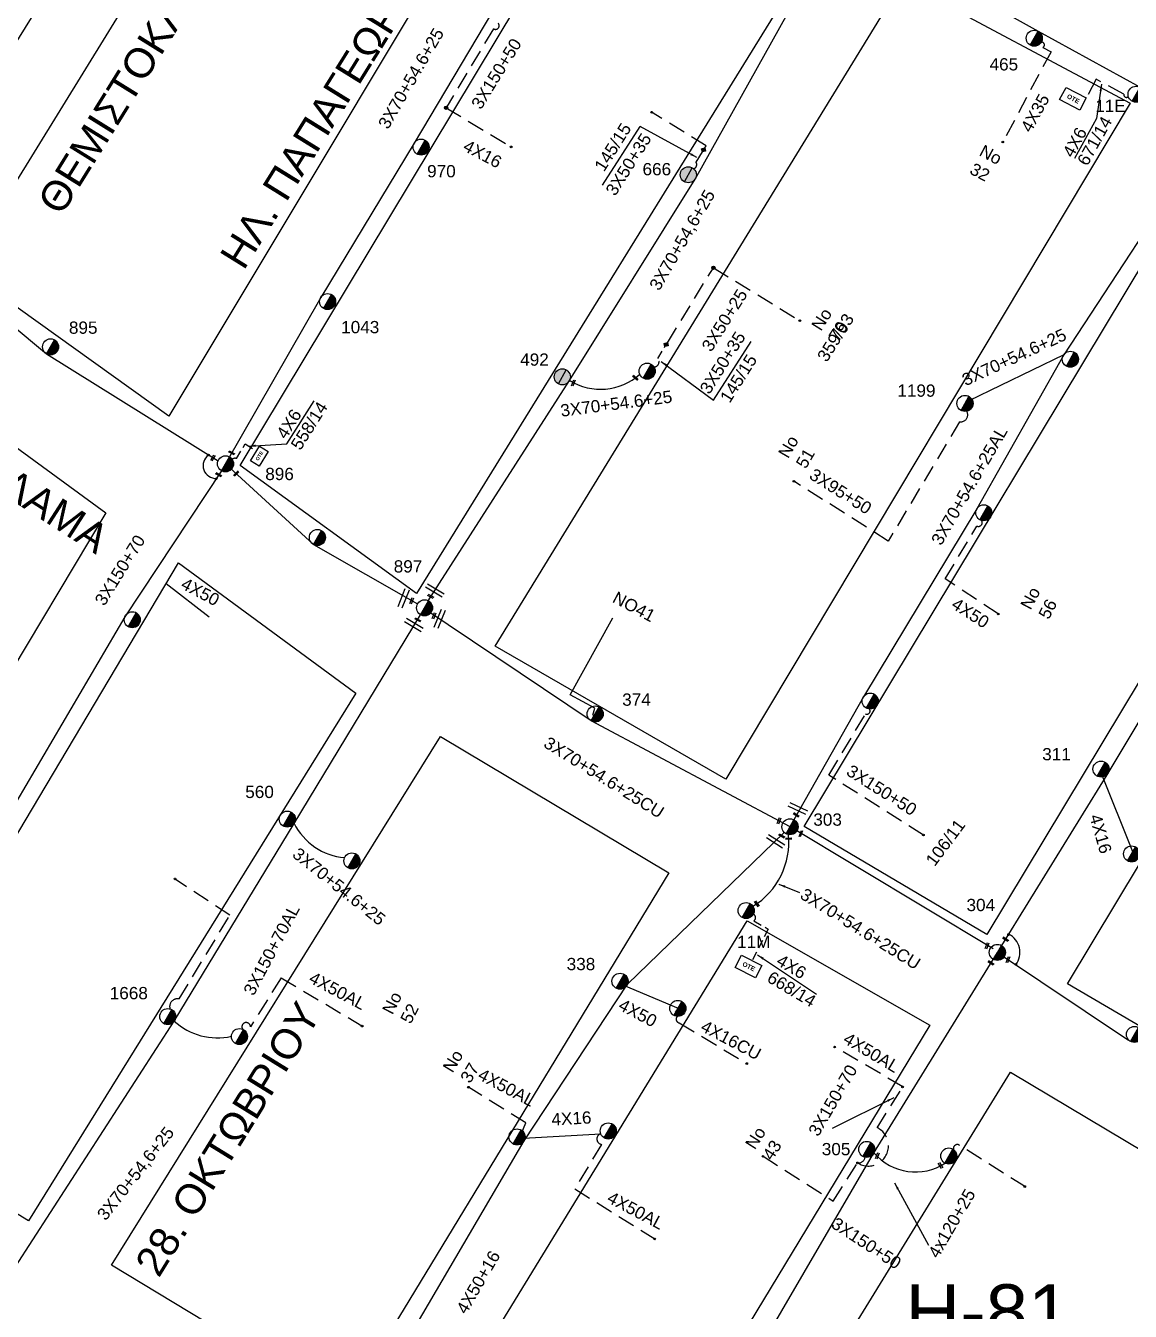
# Model space of a CAD drawing. Header units: millimetres. Extents: x 1421 to 13344, y 800 to 1949.
# Drawn here: x 11182.8 to 11344.8, y 1514.8 to 1703.5 of the extents above; entities that cross this region are included whole.
import ezdxf

# ---------------------------------------------------------------- set-up
doc = ezdxf.new("R2010")
doc.units = ezdxf.units.MM
doc.linetypes.add('DASHED', pattern=[19.05, 12.7, -6.35])
for name, color, linetype in [('Pillar OTE', 7, 'Continuous'), ('Άγνωστα', 7, 'Continuous'), ('Γυμνά εναέρια ΧΤ (3Φ)   4x16CU', 7, 'Continuous'), ('Γυμνά εναέρια ΧΤ και ΦΟΠ (3Φ)   4x50+16AL', 7, 'Continuous'), ('Εναέρια παροχή ΧΤ 4x16', 7, 'SYN_LINE'), ('Επιγραφές - Σχήματα', 7, 'Continuous'), ('Καλωδια Χ.Τ. 3x50+35', 7, 'Continuous'), ('Καλωδια ΧΤ  3X95+50', 7, 'Continuous'), ('Καλώδια ΧΤ   3x150+50CU', 7, 'DASHED'), ('Καλώδια ΧΤ   3x150+70AL', 7, 'DASHED'), ('Καλώδια ΧΤ   3x150AL+50CU', 7, 'DASHED'), ('Μηχανική τομή', 7, 'Continuous'), ('Στύλος Ξύλινος', 7, 'Continuous'), ('Στύλος Ξύλινος @ 1', 7, 'Continuous'), ('Στύλος ΦΜ', 7, 'Continuous'), ('Στύλος ΦΜ @ 1', 7, 'Continuous'), ('Συνδέσεις', 7, 'Continuous'), ('Συνεστραμμένα ΧΤ   3x70+54.6+25 AL', 7, 'SYN_LINE'), ('Συνεστραμμένα ΧΤ   4x120+25 AL', 7, 'SYN_LINE'), ('Τομή', 7, 'Continuous'), ('Υπόβαθρο ΔΕΗ', 7, 'Continuous'), ('Υπόγεια καλώδια Παροχών ΧΤ   4x16AL', 7, 'DASHED'), ('Υπόγεια καλώδια Παροχών ΧΤ   4x50AL', 7, 'DASHED'), ('Υπόγεια καλώδια Παροχών ΧΤ   4x6', 7, 'DASHED')]:
    doc.layers.add(name, color=color, linetype=linetype)
doc.styles.add('arial', font='ARIAL.TTF')
doc.styles.get("Standard").update_dxf_attribs({"font": 'ARIAL.TTF'})
doc.linetypes.add('SYN_LINE', pattern='A,0.5,-0.0001,["/\\/\\/\\/",Standard,S=0.1,R=0,X=0,Y=-0.05],-0.25', length=0.7501)
doc.dimstyles.new('ISO-25', dxfattribs={"dimtxt": 2.5, "dimasz": 2.5, "dimexe": 1.25, "dimexo": 0.625, "dimtad": 1, "dimtxsty": 'Standard', "dimcen": 2.5, "dimadec": 0, "dimazin": 0, "dimtfac": 1, "dimtmove": 0, "dimatfit": 3, "dimfxl": 1, "dimarcsym": 0})

# ---------------------------------------------------------------- blocks, each defined once
blk = doc.blocks.new('ΥΠΑΡΧΩΝ ΤΣΙΜΕΝΤΕΝΙΟΣ ΣΤΥΛΟΣ')
at = {"layer": 'Στύλος ΦΜ'}
blk.add_hatch(color=7, dxfattribs=at).paths.add_polyline_path([(-1.29, -2.28, 0.574793), (2.62, 0, 0.268822), (1.3, 2.27)])
at = {"layer": 'Στύλος ΦΜ', "color": 7}
blk.add_line((-1.29, -2.28), (1.3, 2.27), dxfattribs=at)
blk.add_circle((0, 0), 2.62, dxfattribs=at)
at = {"layer": 'Στύλος ΦΜ', "flags": 4}
for tag, p in [('ΑΡΙΘΜΟΣ', (-4.68, 8.05)), ('ΤΥΠΟΣ', (-4.91, 3.03))]:
    blk.add_attdef(tag, p, '', height=4, dxfattribs=at)
blk = doc.blocks.new('ΤΟΜΗ')
at = {"layer": 'Τομή', "ltscale": 40}
for p, q in [((-5.68, 0), (5.68, 0)), ((5.68, -2.33), (-5.68, -2.33))]:
    blk.add_line(p, q, dxfattribs=at)
blk = doc.blocks.new('ΜΗΧΑΝΙΚΗ ΤΟΜΗ')
at = {"layer": 'Μηχανική τομή', "ltscale": 40}
for p, q in [((-1.89, 0.78), (1.89, 0.78)), ((1.89, 0), (-1.89, 0))]:
    blk.add_line(p, q, dxfattribs=at)
blk = doc.blocks.new('_ΣΥΝΔΕΣΗ')
at = {"layer": 'Συνδέσεις', "linetype": 'SYN_LINE', "ltscale": 40}
blk.add_hatch(color=256, dxfattribs=at).paths.add_polyline_path([(0.5, -0.01, 1), (-0.5, -0.01, 1)])
at = {"layer": 'Συνδέσεις'}
blk.add_circle((0, -0.01), 0.5, dxfattribs=at)
blk = doc.blocks.new('ΥΠΑΡΧΩΝ ΞΥΛΙΝΟΣ ΣΤΥΛΟΣ')
at = {"layer": 'Στύλος Ξύλινος'}
h = blk.add_hatch(color=7, dxfattribs=at)
h.paths.add_polyline_path([(-2.62, 0, 0.270008), (-1.29, -2.28), (1.3, 2.27, 0.576266)])
h.paths.add_polyline_path([(-1.29, -2.28, 0.574793), (2.62, 0, 0.268822), (1.3, 2.27)])
at = {"layer": 'Στύλος Ξύλινος', "color": 7}
blk.add_line((-1.29, -2.28), (1.3, 2.27), dxfattribs=at)
blk.add_circle((0, 0), 2.62, dxfattribs=at)
at = {"layer": 'Στύλος Ξύλινος', "flags": 4}
for tag, p in [('ΑΡΙΘΜΟΣ', (-4.91, 8.6)), ('ΤΥΠΟΣ', (-4.85, 3.39))]:
    blk.add_attdef(tag, p, '', height=4, dxfattribs=at)
blk = doc.blocks.new('PILLAR ΟΤΕ')
at = {"layer": 'Pillar OTE', "ltscale": 40}
blk.add_lwpolyline([(-3.31, 2.02), (3.39, 2.02), (3.39, -1.99), (-3.31, -1.99)], close=True, dxfattribs=at)
at = {"layer": 'Pillar OTE', "insert": (-1.81, 0.71), "char_height": 1.3575, "width": 109.961, "attachment_point": 1}
blk.add_mtext('{\\fArial|b1|i0|c161|p34;OTE}', dxfattribs=at)
blk = doc.blocks.new('TSONTA XT1')
at = {"ltscale": 40}
h = blk.add_hatch(color=256, dxfattribs=at)
h.dxf.hatch_style = 1
h.paths.add_polyline_path([(595.96, 2487.66), (597.07, 2488.77), (595.96, 2489.87), (594.85, 2488.77)])
blk.add_lwpolyline([(594.85, 2488.77), (595.96, 2489.87), (597.07, 2488.77), (595.96, 2487.66)], close=True, dxfattribs=at)

msp = doc.modelspace()

# ---------------------------------------------------------------- linework, layer by layer
at = {"layer": 'Άγνωστα', "color": 85, "linetype": 'DASHED', "ltscale": 0.2}
for points in [[(11331.70962, 1701.03427, -0.906121828), (11331.96227, 1700.29468), (11333.15883, 1699.65515), (11326.11116, 1686.46904)], [(11280.72704, 1682.48043, 0.508272363), (11281.08129, 1683.43976), (11282.01303, 1684.94731)]]:
    msp.add_lwpolyline(points, format="xyb", dxfattribs=at)
for points in [[(11282.33693, 1685.47137), (11282.56921, 1685.8472), (11274.56352, 1690.79512)], [(11276.88836, 1656.96342), (11283.62903, 1667.96552)]]:
    msp.add_lwpolyline(points, dxfattribs=at)
at = {"layer": 'Άγνωστα'}
msp.add_lwpolyline([(11203.37623, 1621.63556), (11203.37623, 1621.63556), (11203.37623, 1621.63556), (11209.66024, 1616.73679)], dxfattribs=at)
at = {"layer": 'Άγνωστα', "color": 5}
msp.add_lwpolyline([(11265.93613, 1602.32483), (11266.21936, 1603.3211), (11262.63446, 1605.29683), (11268.88027, 1616.61252)], dxfattribs=at)
at = {"layer": 'Άγνωστα', "color": 133, "linetype": 'DASHED', "ltscale": 0.2}
msp.add_lwpolyline([(11203.9424, 1559.14232, -0.588145326), (11205.26376, 1560.6818), (11205.26376, 1560.6818), (11212.70364, 1572.95772), (11204.66111, 1578.25274)], format="xyb", dxfattribs=at)
at = {"layer": 'Άγνωστα', "color": 1}
for points in [[(11270.42751, 1562.71013), (11278.48405, 1559.30358), (11278.04355, 1558.7212)], [(11277.41778, 1557.89388), (11277.41778, 1557.89388)]]:
    msp.add_lwpolyline(points, dxfattribs=at)
at = {"layer": 'Άγνωστα', "color": 151, "linetype": 'DASHED', "ltscale": 0.2}
msp.add_lwpolyline([(11329.41401, 1533.08451), (11319.67695, 1539.24055), (11319.67695, 1539.24055, 0.694492946), (11318.86924, 1538.53265)], format="xyb", dxfattribs=at)
at = {"layer": 'Γυμνά εναέρια ΧΤ και ΦΟΠ (3Φ)   4x50+16AL', "color": 1, "linetype": 'Continuous', "ltscale": 0.2}
msp.add_lwpolyline([(11223.74616, 1489.35409), (11238.98045, 1511.05865), (11255.86414, 1539.87169), (11271.02624, 1562.83182), (11294.01818, 1585.11396)], dxfattribs=at)
at = {"layer": 'Εναέρια παροχή ΧΤ 4x16', "color": 173, "linetype": 'SYN_LINE', "ltscale": 15}
msp.add_lwpolyline([(11340.46112, 1593.90537), (11345.12034, 1582.32621)], dxfattribs=at)
at = {"layer": 'Εναέρια παροχή ΧΤ 4x16', "color": 1, "ltscale": 20}
msp.add_lwpolyline([(11255.77941, 1540.24234), (11267.11554, 1540.89162)], dxfattribs=at)
at = {"layer": 'Καλωδια Χ.Τ. 3x50+35', "color": 85, "linetype": 'DASHED', "ltscale": 0.2}
msp.add_lwpolyline([(11283.62903, 1667.96552), (11296.30655, 1660.19837)], dxfattribs=at)
at = {"layer": 'Καλωδια Χ.Τ. 3x50+35', "color": 85, "linetype": 'DASHED', "ltscale": 0.1}
msp.add_lwpolyline([(11274.90596, 1653.41619, 0.6757425), (11275.45594, 1654.62543), (11276.52871, 1656.38434)], format="xyb", dxfattribs=at)
at = {"layer": 'Καλωδια ΧΤ  3X95+50', "color": 6, "linetype": 'DASHED', "ltscale": 0.2}
msp.add_lwpolyline([(11320.15625, 1647.39896, -0.954074463), (11319.74298, 1645.36084), (11309.28497, 1627.86333), (11309.28497, 1627.86333), (11309.28497, 1627.86333), (11295.4354, 1636.62363)], format="xyb", dxfattribs=at)
at = {"layer": 'Καλώδια ΧΤ   3x150+50CU', "color": 2, "linetype": 'DASHED', "ltscale": 0.2}
msp.add_lwpolyline([(11252.06176, 1703.83549, -0.887693912), (11251.37978, 1703.02058), (11244.41345, 1691.43625)], format="xyb", dxfattribs=at)
at = {"layer": 'Καλώδια ΧΤ   3x150+50CU', "color": 6, "linetype": 'DASHED', "ltscale": 0.2}
msp.add_lwpolyline([(11314.43347, 1584.72233), (11300.56447, 1593.51907), (11300.56447, 1593.51907), (11300.56447, 1593.51907), (11305.95922, 1602.48534, 0.757277891), (11306.51057, 1603.20989)], format="xyb", dxfattribs=at)
at = {"layer": 'Καλώδια ΧΤ   3x150+70AL', "color": 133, "linetype": 'DASHED', "ltscale": 0.2}
msp.add_lwpolyline([(11220.21626, 1563.78836), (11215.72302, 1556.56263, 1.390044381), (11214.58525, 1556.23078)], format="xyb", dxfattribs=at)
at = {"layer": 'Καλώδια ΧΤ   3x150+70AL', "color": 151, "linetype": 'DASHED', "ltscale": 0.2}
msp.add_lwpolyline([(11304.77926, 1536.60926, 1.056109318), (11307.64336, 1541.78622), (11311.40871, 1547.78607)], format="xyb", dxfattribs=at)
at = {"layer": 'Καλώδια ΧΤ   3x150AL+50CU', "color": 151, "ltscale": 0.2}
msp.add_lwpolyline([(11290.91725, 1537.62218), (11301.20444, 1531.02263), (11304.77926, 1536.60926, 0.404520965), (11305.87682, 1537.45021)], format="xyb", dxfattribs=at)
at = {"layer": 'Συνεστραμμένα ΧΤ   3x70+54.6+25 AL', "color": 1, "ltscale": 20}
msp.add_lwpolyline([(11163.81016, 1675.14614), (11177.76849, 1695.33975), (11201.40364, 1733.32168), (11216.68668, 1760.51422)], dxfattribs=at)
at = {"layer": 'Συνεστραμμένα ΧΤ   3x70+54.6+25 AL', "color": 2, "ltscale": 20}
for points in [[(11269.1395, 1734.90086), (11268.93549, 1734.63244), (11251.22658, 1705.53964), (11239.72278, 1686.23431), (11226.02856, 1663.60257), (11212.06819, 1639.18653)], [(11212.06819, 1639.18653), (11224.96331, 1627.35938), (11240.24091, 1618.6425)]]:
    msp.add_lwpolyline(points, dxfattribs=at)
at = {"layer": 'Συνεστραμμένα ΧΤ   3x70+54.6+25 AL', "color": 85, "linetype": 'SYN_LINE', "ltscale": 20}
for points in [[(11271.01606, 1733.52887), (11302.13006, 1718.89686), (11331.28199, 1702.65665), (11346.21155, 1694.4416)], [(11241.798, 1619.10851), (11262.52777, 1651.43856), (11280.93405, 1680.95371), (11301.35011, 1717.52874)]]:
    msp.add_lwpolyline(points, dxfattribs=at)
at = {"layer": 'Συνεστραμμένα ΧΤ   3x70+54.6+25 AL', "color": 6, "linetype": 'SYN_LINE', "ltscale": 20}
for points in [[(11355.61129, 1686.57017), (11335.01371, 1655.19783), (11322.26167, 1632.58869), (11305.62252, 1604.99812), (11295.44277, 1586.95932)], [(11335.01371, 1655.19783), (11321.07335, 1648.42818)]]:
    msp.add_lwpolyline(points, dxfattribs=at)
at = {"layer": 'Συνεστραμμένα ΧΤ   3x70+54.6+25 AL', "color": 151, "ltscale": 20}
for points in [[(11164.12698, 1673.36739), (11185.82139, 1655.32754), (11210.96463, 1639.60529)], [(11211.4849, 1638.16335), (11197.29231, 1616.758), (11180.1451, 1587.507), (11161.19934, 1555.67512), (11148.88727, 1533.80105)]]:
    msp.add_lwpolyline(points, dxfattribs=at)
at = {"layer": 'Συνεστραμμένα ΧΤ   3x70+54.6+25 AL', "color": 173, "linetype": 'SYN_LINE', "ltscale": 20}
for points in [[(11386.17739, 1669.49231), (11370.38948, 1642.97779), (11354.78071, 1615.9801), (11341.31485, 1593.56367), (11325.89612, 1568.50825)], [(11325.28112, 1567.5039), (11344.53349, 1554.63295)]]:
    msp.add_lwpolyline(points, dxfattribs=at)
at = {"layer": 'Συνεστραμμένα ΧΤ   3x70+54.6+25 AL', "color": 133, "linetype": 'SYN_LINE', "ltscale": 20}
msp.add_lwpolyline([(11178.57712, 1517.32949), (11204.52502, 1557.43026), (11222.11808, 1586.42985), (11240.65398, 1617.05127)], dxfattribs=at)
at = {"layer": 'Συνεστραμμένα ΧΤ   3x70+54.6+25 AL', "color": 151, "linetype": 'SYN_LINE', "ltscale": 20}
msp.add_lwpolyline([(11324.65506, 1568.00541), (11294.8662, 1585.93232), (11265.71113, 1601.46094), (11241.30869, 1617.84897)], dxfattribs=at)
at = {"layer": 'Συνεστραμμένα ΧΤ   3x70+54.6+25 AL', "color": 85, "linetype": 'SYN_LINE', "ltscale": 8}
msp.add_arc((11267.08528, 1658.64994), 8.53083, 237.7075865, 312.2570884, dxfattribs=at)
at = {"layer": 'Συνεστραμμένα ΧΤ   3x70+54.6+25 AL', "color": 133, "linetype": 'SYN_LINE', "ltscale": 8}
for centre, radius, start, end in [((11230.33936, 1590.58647), 9.21233, 206.8208387, 264.9554737), ((11210.86554, 1564.36257), 9.39464, 227.5529127, 282.6846185)]:
    msp.add_arc(centre, radius, start, end, dxfattribs=at)
at = {"layer": 'Συνεστραμμένα ΧΤ   3x70+54.6+25 AL', "color": 1, "linetype": 'SYN_LINE', "ltscale": 8}
msp.add_arc((11283.66947, 1583.67044), 11.02568, 301.5078257, 5.7622962, dxfattribs=at)
at = {"layer": 'Συνεστραμμένα ΧΤ   4x120+25 AL', "color": 151, "linetype": 'SYN_LINE', "ltscale": 20}
msp.add_lwpolyline([(11264.59389, 1468.84641), (11290.40655, 1509.26895), (11307.1203, 1537.97881), (11325.2781, 1567.50576)], dxfattribs=at)
at = {"layer": 'Συνεστραμμένα ΧΤ   4x120+25 AL', "color": 151, "linetype": 'SYN_LINE', "ltscale": 15}
msp.add_arc((11313.25423, 1543.26528), 7.97969, 220.4863264, 303.5478316, dxfattribs=at)
at = {"layer": 'Υπόβαθρο ΔΕΗ'}
for points in [[(11227.24953, 1755.13206), (11259.10958, 1738.49828), (11203.73577, 1646.18713), (11173.5099, 1667.84182), (11227.24953, 1755.13206)], [(11214.23111, 1638.95944), (11270.5478, 1732.60859), (11299.68014, 1716.65784), (11240.05549, 1620.18574), (11214.23111, 1638.95944)], [(11311.38284, 1709.95864), (11344.74361, 1692.12809), (11285.44047, 1592.90683), (11251.62116, 1612.41578), (11311.38284, 1709.95864)], [(11267.37473, 1680.05192), (11272.87218, 1688.69916)], [(11339.81934, 1689.84551), (11336.59903, 1683.98469)], [(11296.93199, 1585.99054), (11356.71709, 1685.35561), (11384.58688, 1670.59559), (11368.85349, 1645.11456), (11323.75622, 1570.10953), (11296.93199, 1585.99054)], [(11335.55682, 1562.89302), (11396.32144, 1663.95195), (11447.97728, 1635.86436), (11388.19159, 1532.06272), (11335.55877, 1562.89188)], [(11283.65601, 1648.51173), (11289.15346, 1657.15897)], [(11113.70362, 1570.60587), (11164.59555, 1653.85124), (11194.50331, 1632.00344), (11145.92289, 1550.71838), (11113.61893, 1570.46735)], [(11221.04325, 1642.09955), (11225.0493, 1648.41717)], [(11157.19323, 1544.02834), (11205.17972, 1624.66618), (11231.17058, 1605.51502), (11183.16058, 1528.14304), (11157.19323, 1544.02834)], [(11195.33865, 1521.59122), (11243.57582, 1599.16304), (11277.10747, 1579.16382), (11229.58539, 1500.92273), (11195.33865, 1521.59122)], [(11241.36027, 1494.90343), (11288.58959, 1572.15467), (11315.39522, 1556.82484), (11268.70347, 1479.69825), (11241.36027, 1494.90343)], [(11280.1531, 1473.41783), (11327.18994, 1549.92462), (11380.63566, 1518.04678), (11337.22972, 1441.86107), (11280.1531, 1473.41783)]]:
    msp.add_lwpolyline(points, dxfattribs=at)
for centre, radius, start, end in [((11210.65512, 1638.92265), 1.8808, 124.7166784, 272.667509), ((11325.55303, 1567.49779), 3.0366, 323.4790728, 62.8760507)]:
    msp.add_arc(centre, radius, start, end, dxfattribs=at)
at = {"layer": 'Υπόγεια καλώδια Παροχών ΧΤ   4x16AL', "color": 2, "linetype": 'DASHED', "ltscale": 0.2}
msp.add_lwpolyline([(11244.41345, 1691.43625), (11253.95806, 1685.69651)], dxfattribs=at)
at = {"layer": 'Υπόγεια καλώδια Παροχών ΧΤ   4x16AL', "color": 1, "linetype": 'DASHED', "ltscale": 0.2}
msp.add_lwpolyline([(11278.33021, 1558.11205, 0.610208289), (11278.63114, 1557.16196), (11288.4828, 1551.21924)], format="xyb", dxfattribs=at)
at = {"layer": 'Υπόγεια καλώδια Παροχών ΧΤ   4x50AL', "color": 6, "linetype": 'DASHED', "ltscale": 0.2}
msp.add_lwpolyline([(11325.41474, 1617.15603), (11317.62887, 1622.3132), (11317.62887, 1622.3132), (11317.62887, 1622.3132), (11322.28358, 1630.0495, 0.721096009), (11322.98587, 1630.86536)], format="xyb", dxfattribs=at)
at = {"layer": 'Υπόγεια καλώδια Παροχών ΧΤ   4x50AL', "color": 133, "linetype": 'DASHED', "ltscale": 0.2}
msp.add_lwpolyline([(11220.21626, 1563.78836), (11232.07758, 1556.71556)], dxfattribs=at)
at = {"layer": 'Υπόγεια καλώδια Παροχών ΧΤ   4x50AL', "color": 151, "linetype": 'DASHED', "ltscale": 0.2}
msp.add_lwpolyline([(11311.40871, 1547.78607), (11301.41533, 1553.64453)], dxfattribs=at)
at = {"layer": 'Υπόγεια καλώδια Παροχών ΧΤ   4x50AL', "color": 1, "ltscale": 0.2}
msp.add_lwpolyline([(11255.77941, 1540.24234), (11255.53301, 1541.08078), (11256.12562, 1542.49585), (11247.71009, 1547.72014)], dxfattribs=at)
msp.add_lwpolyline([(11267.11984, 1540.90123, 0.803123613), (11267.20986, 1539.33793), (11267.20986, 1539.33793), (11263.31424, 1532.80626), (11275.01807, 1525.48346)], format="xyb", dxfattribs=at)
at = {"layer": 'Υπόγεια καλώδια Παροχών ΧΤ   4x6', "color": 85, "linetype": 'DASHED', "ltscale": 0.2}
msp.add_lwpolyline([(11344.50083, 1693.07162, -0.746669982), (11343.82158, 1693.45062), (11339.78, 1695.61075), (11338.32379, 1692.8862)], format="xyb", dxfattribs=at)
at = {"layer": 'Υπόγεια καλώδια Παροχών ΧΤ   4x6', "color": 151, "linetype": 'DASHED', "ltscale": 0.1}
msp.add_lwpolyline([(11212.92596, 1639.57661, -0.473686603), (11213.66652, 1639.96102), (11214.9549, 1642.10346), (11216.6315, 1641.09522)], format="xyb", dxfattribs=at)
at = {"layer": 'Υπόγεια καλώδια Παροχών ΧΤ   4x6', "color": 1, "linetype": 'DASHED', "ltscale": 0.1}
msp.add_lwpolyline([(11289.4764, 1573.09507, -0.628488699), (11289.55329, 1572.14393), (11291.67899, 1570.92826), (11289.30306, 1566.31077)], format="xyb", dxfattribs=at)

# ---------------------------------------------------------------- block references
at = {"layer": 'Pillar OTE'}
for p, xscale, yscale, zscale, rotation in [((11336.34469, 1692.76278), 0.5, 0.5, 0.5, 332.1595102470665), ((11217.01459, 1640.31032), 0.3750000000000001, 0.3750000000000001, 0.3750000000000001, 58.37643640665643), ((11288.75777, 1565.44697), 0.5, 0.5, 0.5, 332.9828465294397)]:
    msp.add_blockref('PILLAR ΟΤΕ', p, dxfattribs=dict(at, xscale=xscale, yscale=yscale, zscale=zscale, rotation=rotation))
at = {"layer": 'Μηχανική τομή'}
for p, xscale, yscale, zscale, rotation in [((11263.1624, 1651.00137), 0.249999999999919, 0.249999999999919, 0.249999999999919, 68.45138536945211), ((11272.26444, 1651.87121), 0.249999999999919, 0.249999999999919, 0.249999999999919, 136.9027707389124), ((11212.91709, 1640.71696), 0.2500000000002005, 0.2500000000002005, 0.2500000000002005, 331.5446991727721), ((11210.30173, 1640.0198), 0.2499999999999681, 0.2499999999999681, 0.2499999999999681, 59.46520222858078), ((11211.01689, 1637.49845), 0.2500000000002005, 0.2500000000002005, 0.2500000000002005, 331.5446991727721), ((11213.70054, 1637.68937), 0.2499999999999681, 0.2499999999999681, 0.2499999999999681, 44.91499035473453), ((11239.47236, 1619.04443), 0.249999999999919, 0.249999999999919, 0.249999999999919, 68.45138536945211), ((11242.09657, 1619.66556), 0.2500000000002005, 0.2500000000002005, 0.2500000000002005, 331.5446991727721), ((11240.22712, 1616.20802), 0.2500000000002005, 0.2500000000002005, 0.2500000000002005, 331.5446991727721), ((11242.72527, 1616.85987), 0.249999999999919, 0.249999999999919, 0.249999999999919, 68.45138536945211), ((11293.32791, 1586.76848), 0.249999999999919, 0.249999999999919, 0.249999999999919, 68.45138536945211), ((11295.72879, 1587.60358), 0.25, 0.25, 0.25, 327.7252172787099), ((11293.58128, 1584.51267), 0.2500000000002005, 0.2500000000002005, 0.2500000000002005, 331.5446991727721), ((11296.54613, 1584.89225), 0.249999999999919, 0.249999999999919, 0.249999999999919, 68.45138536945211), ((11294.68626, 1584.11308), 0.2500000000002005, 0.2500000000002005, 0.2500000000002005, 3.533893871706776), ((11289.92053, 1574.58804), 0.2500000000002005, 0.2500000000002005, 0.2500000000002005, 303.0893983455421), ((11326.43652, 1569.35281), 0.25, 0.25, 0.25, 327.7252172787099), ((11323.84448, 1568.42647), 0.249999999999919, 0.249999999999919, 0.249999999999919, 68.45138536945211), ((11324.28966, 1565.87531), 0.25, 0.25, 0.25, 327.7252172787099), ((11326.93835, 1566.41045), 0.249999999999919, 0.249999999999919, 0.249999999999919, 68.45138536945211), ((11307.76093, 1537.6192), 0.249999999999919, 0.249999999999919, 0.249999999999919, 68.45138536945211), ((11317.02777, 1536.28987), 0.249999999999919, 0.249999999999919, 0.249999999999919, 120.8670620455949)]:
    msp.add_blockref('ΜΗΧΑΝΙΚΗ ΤΟΜΗ', p, dxfattribs=dict(at, xscale=xscale, yscale=yscale, zscale=zscale, rotation=rotation))
at = {"layer": 'Στύλος Ξύλινος @ 1', "ltscale": 40}
ref = msp.add_blockref('ΥΠΑΡΧΩΝ ΞΥΛΙΝΟΣ ΣΤΥΛΟΣ', (11279.94773, 1681.59737), dxfattribs=dict(at, xscale=0.4499999999998181, yscale=0.4499999999998181, zscale=0.4499999999998181))
ref.add_attrib('ΤΥΠΟΣ', '666', (11273.23416, 1681.52241), dxfattribs={"layer": 'Στύλος Ξύλινος', "height": 1.8, "flags": 4})
ref = msp.add_blockref('ΥΠΑΡΧΩΝ ΞΥΛΙΝΟΣ ΣΤΥΛΟΣ', (11261.46579, 1651.94783), dxfattribs=dict(at, xscale=0.4499999999998181, yscale=0.4499999999998181, zscale=0.4499999999998181))
ref.add_attrib('ΤΥΠΟΣ', '492', (11255.28875, 1653.58654), dxfattribs={"layer": 'Στύλος Ξύλινος', "height": 1.8, "flags": 4})
at = {"layer": 'Στύλος ΦΜ @ 1', "ltscale": 40}
ref = msp.add_blockref('ΥΠΑΡΧΩΝ ΤΣΙΜΕΝΤΕΝΙΟΣ ΣΤΥΛΟΣ', (11330.69643, 1701.63476), dxfattribs=dict(at, xscale=0.4499999999998181, yscale=0.4499999999998181, zscale=0.4499999999998181))
ref.add_attrib('ΤΥΠΟΣ', '465', (11324.13476, 1696.90758), dxfattribs={"layer": 'Στύλος ΦΜ', "height": 1.8, "flags": 4})
ref = msp.add_blockref('ΥΠΑΡΧΩΝ ΤΣΙΜΕΝΤΕΝΙΟΣ ΣΤΥΛΟΣ', (11345.62599, 1693.41971), dxfattribs=dict(at, xscale=0.4499999999998181, yscale=0.4499999999998181, zscale=0.4499999999998181))
ref.add_attrib('ΤΥΠΟΣ', '11Ε', (11339.63732, 1690.81537), dxfattribs={"layer": 'Στύλος ΦΜ', "height": 1.8, "flags": 4})
ref = msp.add_blockref('ΥΠΑΡΧΩΝ ΤΣΙΜΕΝΤΕΝΙΟΣ ΣΤΥΛΟΣ', (11240.75179, 1685.66136), dxfattribs=dict(at, xscale=0.4499999999998181, yscale=0.4499999999998181, zscale=0.4499999999998181))
ref.add_attrib('ΤΥΠΟΣ', '970', (11241.63721, 1681.22384), dxfattribs={"layer": 'Στύλος ΦΜ', "height": 1.8, "flags": 4})
ref = msp.add_blockref('ΥΠΑΡΧΩΝ ΤΣΙΜΕΝΤΕΝΙΟΣ ΣΤΥΛΟΣ', (11227.04015, 1662.99939), dxfattribs=dict(at, xscale=0.4499999999998181, yscale=0.4499999999998181, zscale=0.4499999999998181))
ref.add_attrib('ΤΥΠΟΣ', '1043', (11229.02813, 1658.34867), dxfattribs={"layer": 'Στύλος ΦΜ', "height": 1.8, "flags": 4})
ref = msp.add_blockref('ΥΠΑΡΧΩΝ ΤΣΙΜΕΝΤΕΝΙΟΣ ΣΤΥΛΟΣ', (11186.40243, 1656.35201), dxfattribs=dict(at, xscale=0.4499999999998181, yscale=0.4499999999998181, zscale=0.4499999999998181))
ref.add_attrib('ΤΥΠΟΣ', '895', (11189.09637, 1658.27121), dxfattribs={"layer": 'Στύλος ΦΜ', "height": 1.8, "flags": 4})
at = {"layer": 'Στύλος ΦΜ @ 1', "ltscale": 40, "xscale": 0.4499999999998181, "yscale": 0.4499999999998181, "zscale": 0.4499999999998181}
for p in [(11335.9854, 1654.53228), (11273.90904, 1652.78905), (11323.28443, 1632.00466), (11225.54434, 1628.38385), (11198.38383, 1616.3156), (11306.62626, 1604.38197), (11344.97376, 1581.94909), (11230.60423, 1580.92846), (11278.40997, 1559.28712), (11214.10548, 1555.15516), (11345.39204, 1555.47189), (11254.8258, 1540.42755), (11268.20902, 1541.30296), (11318.15605, 1537.62693)]:
    msp.add_blockref('ΥΠΑΡΧΩΝ ΤΣΙΜΕΝΤΕΝΙΟΣ ΣΤΥΛΟΣ', p, dxfattribs=at)
at = {"layer": 'Στύλος ΦΜ @ 1', "ltscale": 40}
ref = msp.add_blockref('ΥΠΑΡΧΩΝ ΤΣΙΜΕΝΤΕΝΙΟΣ ΣΤΥΛΟΣ', (11320.52863, 1648.05743), dxfattribs=dict(at, xscale=0.4499999999998181, yscale=0.4499999999998181, zscale=0.4499999999998181))
ref.add_attrib('ΤΥΠΟΣ', '1199', (11310.61271, 1649.03211), dxfattribs={"layer": 'Στύλος ΦΜ', "height": 1.8, "flags": 4})
ref = msp.add_blockref('ΥΠΑΡΧΩΝ ΤΣΙΜΕΝΤΕΝΙΟΣ ΣΤΥΛΟΣ', (11212.06593, 1639.18782), dxfattribs=dict(at, xscale=0.4499999999998181, yscale=0.4499999999998181, zscale=0.4499999999998181))
ref.add_attrib('ΤΥΠΟΣ', '896', (11217.89409, 1636.80287), dxfattribs={"layer": 'Στύλος ΦΜ', "height": 1.8, "flags": 4})
ref = msp.add_blockref('ΥΠΑΡΧΩΝ ΤΣΙΜΕΝΤΕΝΙΟΣ ΣΤΥΛΟΣ', (11241.26388, 1618.05883), dxfattribs=dict(at, xscale=0.4499999999998181, yscale=0.4499999999998181, zscale=0.4499999999998181))
ref.add_attrib('ΤΥΠΟΣ', '897', (11236.73966, 1623.24449), dxfattribs={"layer": 'Στύλος ΦΜ', "height": 1.8, "flags": 4})
ref = msp.add_blockref('ΥΠΑΡΧΩΝ ΤΣΙΜΕΝΤΕΝΙΟΣ ΣΤΥΛΟΣ', (11266.29216, 1602.48541), dxfattribs=dict(at, xscale=0.4499999999998181, yscale=0.4499999999998181, zscale=0.4499999999998181))
ref.add_attrib('ΤΥΠΟΣ', '374', (11270.24674, 1603.69293), dxfattribs={"layer": 'Στύλος ΦΜ', "height": 1.8, "flags": 4})
ref = msp.add_blockref('ΥΠΑΡΧΩΝ ΤΣΙΜΕΝΤΕΝΙΟΣ ΣΤΥΛΟΣ', (11340.48631, 1594.40072), dxfattribs=dict(at, xscale=0.4499999999998181, yscale=0.4499999999998181, zscale=0.4499999999998181))
ref.add_attrib('ΤΥΠΟΣ', '311', (11331.8583, 1595.68873), dxfattribs={"layer": 'Στύλος ΦΜ', "height": 1.8, "flags": 4})
ref = msp.add_blockref('ΥΠΑΡΧΩΝ ΤΣΙΜΕΝΤΕΝΙΟΣ ΣΤΥΛΟΣ', (11221.12622, 1587.06495), dxfattribs=dict(at, xscale=0.4499999999998181, yscale=0.4499999999998181, zscale=0.4499999999998181))
ref.add_attrib('ΤΥΠΟΣ', '560', (11214.95985, 1590.15416), dxfattribs={"layer": 'Στύλος ΦΜ', "height": 1.8, "flags": 4})
ref = msp.add_blockref('ΥΠΑΡΧΩΝ ΤΣΙΜΕΝΤΕΝΙΟΣ ΣΤΥΛΟΣ', (11294.86394, 1585.93361), dxfattribs=dict(at, xscale=0.4499999999998181, yscale=0.4499999999998181, zscale=0.4499999999998181))
ref.add_attrib('ΤΥΠΟΣ', '303', (11298.28434, 1586.09003), dxfattribs={"layer": 'Στύλος ΦΜ', "height": 1.8, "flags": 4})
ref = msp.add_blockref('ΥΠΑΡΧΩΝ ΤΣΙΜΕΝΤΕΝΙΟΣ ΣΤΥΛΟΣ', (11325.27886, 1567.50519), dxfattribs=dict(at, xscale=0.4499999999998181, yscale=0.4499999999998181, zscale=0.4499999999998181))
ref.add_attrib('ΤΥΠΟΣ', '304', (11320.75374, 1573.56126), dxfattribs={"layer": 'Στύλος ΦΜ', "height": 1.8, "flags": 4})
ref = msp.add_blockref('ΥΠΑΡΧΩΝ ΤΣΙΜΕΝΤΕΝΙΟΣ ΣΤΥΛΟΣ', (11288.4343, 1573.64385), dxfattribs=dict(at, xscale=0.4499999999998181, yscale=0.4499999999998181, zscale=0.4499999999998181))
ref.add_attrib('ΤΥΠΟΣ', '11Μ', (11287.09627, 1568.1462), dxfattribs={"layer": 'Στύλος ΦΜ', "height": 1.8, "flags": 4})
ref = msp.add_blockref('ΥΠΑΡΧΩΝ ΤΣΙΜΕΝΤΕΝΙΟΣ ΣΤΥΛΟΣ', (11269.93367, 1563.27164), dxfattribs=dict(at, xscale=0.4499999999998181, yscale=0.4499999999998181, zscale=0.4499999999998181))
ref.add_attrib('ΤΥΠΟΣ', '338', (11262.10651, 1564.89649), dxfattribs={"layer": 'Στύλος ΦΜ', "height": 1.8, "flags": 4})
ref = msp.add_blockref('ΥΠΑΡΧΩΝ ΤΣΙΜΕΝΤΕΝΙΟΣ ΣΤΥΛΟΣ', (11203.59722, 1558.08105), dxfattribs=dict(at, xscale=0.4499999999998181, yscale=0.4499999999998181, zscale=0.4499999999998181))
ref.add_attrib('ΤΥΠΟΣ', '1668', (11195.08252, 1560.63333), dxfattribs={"layer": 'Στύλος ΦΜ', "height": 1.8, "flags": 4})
ref = msp.add_blockref('ΥΠΑΡΧΩΝ ΤΣΙΜΕΝΤΕΝΙΟΣ ΣΤΥΛΟΣ', (11306.12686, 1538.60113), dxfattribs=dict(at, xscale=0.4499999999998181, yscale=0.4499999999998181, zscale=0.4499999999998181))
ref.add_attrib('ΤΥΠΟΣ', '305', (11299.52656, 1537.7402), dxfattribs={"layer": 'Στύλος ΦΜ', "height": 1.8, "flags": 4})
at = {"layer": 'Συνδέσεις'}
for p, xscale, yscale, zscale in [((11244.41345, 1691.43625), 0.4777242751394019, 0.4777242751394019, 0.4777242751394019), ((11274.5806, 1690.78456), 0.25, 0.25, 0.25), ((11326.07738, 1686.40584), 0.25, 0.25, 0.25), ((11253.95806, 1685.69651), 0.25, 0.25, 0.25), ((11283.62903, 1667.96552), 0.4777242751394019, 0.4777242751394019, 0.4777242751394019), ((11296.30655, 1660.19837), 0.25, 0.25, 0.25), ((11209.57023, 1640.47973), 0.25, 0.25, 0.25), ((11210.72537, 1637.01783), 0.25, 0.25, 0.25), ((11295.4354, 1636.62363), 0.25, 0.25, 0.25), ((11325.41474, 1617.15603), 0.25, 0.25, 0.25), ((11314.43347, 1584.72233), 0.25, 0.25, 0.25), ((11204.64974, 1578.29186), 0.25, 0.25, 0.25), ((11326.92095, 1570.11965), 0.25, 0.25, 0.25), ((11327.98073, 1565.73414), 0.25, 0.25, 0.25), ((11232.11198, 1556.69731), 0.25, 0.25, 0.25), ((11301.41328, 1553.61956), 0.25, 0.25, 0.25), ((11288.52249, 1551.19644), 0.25, 0.25, 0.25), ((11247.69661, 1547.72461), 0.25, 0.25, 0.25), ((11311.3787, 1547.76827), 0.25, 0.25, 0.25), ((11290.91258, 1537.57972), 0.25, 0.25, 0.25), ((11304.78034, 1536.61943), 0.25, 0.25, 0.25), ((11329.30377, 1533.14481), 0.25, 0.25, 0.25), ((11275.01745, 1525.45813), 0.25, 0.25, 0.25)]:
    msp.add_blockref('_ΣΥΝΔΕΣΗ', p, dxfattribs=dict(at, xscale=xscale, yscale=yscale, zscale=zscale))
at = {"layer": 'Συνδέσεις', "xscale": 0.3075184835441075, "yscale": 0.3075184835441075, "zscale": 0.3075184835441075, "rotation": 58.38154195401268}
for p in [(11837.84387, 1127.93581), (11832.35955, 1099.37285)]:
    msp.add_blockref('TSONTA XT1', p, dxfattribs=at)
at = {"layer": 'Τομή'}
for p, xscale, yscale, zscale, rotation in [((11238.45209, 1619.34573), 0.2499999999998873, 0.2499999999998873, 0.2499999999998873, 248.1909067709115), ((11242.90725, 1620.83848), 0.25, 0.25, 0.25, 328.8661683455242), ((11239.83062, 1615.79033), 0.25, 0.25, 0.25, 328.8661683455242), ((11243.73822, 1616.32964), 0.2499999999998873, 0.2499999999998873, 0.2499999999998873, 248.1909067709115), ((11296.14323, 1588.87988), 0.25, 0.25, 0.25, 334.6679944973969), ((11292.91006, 1584.04005), 0.25, 0.25, 0.25, 327.1113316327676)]:
    msp.add_blockref('ΤΟΜΗ', p, dxfattribs=dict(at, xscale=xscale, yscale=yscale, zscale=zscale, rotation=rotation))

# ---------------------------------------------------------------- texts
at = {"ltscale": 40, "char_height": 4, "width": 64.8866414, "attachment_point": 1, "style": 'arial'}
for s, insert, rotation in [('{\\H1.083x;ΘEMIΣTOKΛEOYΣ}', (11184.29896, 1677.71976), 58.1460084), ('{\\H1.083x;HΛ. ΠAΠAΓEΩPΓIOY}', (11211.05419, 1669.72518), 58.1460084), ('{\\H1.083x;K.ΠAΛΛAMA}', (11165.709, 1648.56804), 327.2916944), ('{\\H1.083x;28. OKΤΩBPIOY}', (11198.58965, 1521.90261), 58.3233569)]:
    msp.add_mtext(s, dxfattribs=dict(at, insert=insert, rotation=rotation))
at = {"layer": 'Άγνωστα', "color": 7, "char_height": 1.8, "attachment_point": 1}
for s, gutter_width, insert, rotation in [('3X70+54.6+25', 12.5, (11234.34832, 1689.05675), 59.8533125), ('3X150+50', 12.5, (11247.99966, 1692.00038), 58.2839448), ('4X35', 12.5, (11328.59787, 1688.53068), 61.0469438), ('671/14', 12.5, (11336.89885, 1683.63481), 61.0469438), ('145/15', 12.5, (11266.05571, 1682.88709), 57.7363322), ('4X6', 12.5, (11334.75322, 1684.85655), 61.0469438), ('3X50+35', 12.5, (11267.7056, 1679.32626), 57.7363322), ('3X70+54,6+25', 12.5, (11274.12063, 1665.35899), 59.8533125), ('3X50+25', 12.5, (11281.79015, 1656.45554), 57.7363322), ('359/93', 1.82404, (11298.73127, 1654.94536), 57.7363322), ('3X50+35', 12.5, (11281.51309, 1650.2297), 57.7363322), ('3X70+54.6+25', 12.5, (11319.86851, 1652.19611), 24.8157999), ('145/15', 12.5, (11284.49339, 1648.94358), 57.7363322), ('3X70+54.6+25', 12.5, (11261.08953, 1647.86867), 7.3744208), ('4X6', 1.82404, (11219.40475, 1643.6386), 57.7363322), ('558/14', 1.82404, (11221.52087, 1642.00714), 57.7363322), ('3X95+50', 12.5, (11298.50073, 1638.64349), 327.5180327), ('3X150+70', 12.5, (11192.76831, 1619.1718), 58.1402463), ('4X50', 12.5, (11206.20637, 1622.58993), 332.0897021), ('NO41', 12.5, (11269.51726, 1620.56207), 332.0897021), ('4X50', 12.5, (11319.35805, 1619.65922), 327.1224518), ('3X70+54.6+25CU', 12.5, (11259.52943, 1599.26878), 328.042606), ('3X150+50', 12.5, (11303.9417, 1595.16473), 327.5870466), ('106/11', 12.5, (11314.63666, 1581.09109), 53.2221919), ('3X70+54.6+25', 12.5, (11222.84487, 1583.03388), 321.4232981), ('3X70+54.6+25CU', 12.5, (11297.14282, 1577.0559), 328.042606), ('4X50', 12.5, (11270.37569, 1560.799), 332.0897021), ('3X150+70', 12.5, (11297.45206, 1541.27645), 59.7087685), ('3X70+54,6+25', 12.5, (11193.06691, 1529.14228), 51.9246009), ('4X50+16', 12.5, (11245.79848, 1515.18912), 59.8533125)]:
    msp.add_mtext_dynamic_manual_height_columns(s, width=1.8, gutter_width=gutter_width, heights=[0.04535], dxfattribs=dict(at, insert=insert, rotation=rotation))
at = {"layer": 'Άγνωστα', "color": 7}
note = msp.add_mtext_dynamic_manual_height_columns('No ', width=1.8, gutter_width=1.71345, heights=[0.04535, 0], dxfattribs=dict(at, insert=(11320.21074, 1687.73573), char_height=1.8, attachment_point=1, rotation=332.0897021))
for column, words in zip(note.columns.linked_columns, ['32']):
    column.text = words
note = msp.add_mtext_dynamic_manual_height_columns('No ', width=1.8, gutter_width=1.82404, heights=[0.04535, 0], dxfattribs=dict(at, insert=(11295.94866, 1656.44601), char_height=1.8, attachment_point=1, rotation=57.7363322))
for column, words in zip(note.columns.linked_columns, ['76']):
    column.text = words
note = msp.add_mtext_dynamic_manual_height_columns('No ', width=1.8, gutter_width=1.6724, heights=[0.04535, 0], dxfattribs=dict(at, insert=(11291.27626, 1637.76953), char_height=1.8, attachment_point=1, rotation=59.6559668))
for column, words in zip(note.columns.linked_columns, ['51']):
    column.text = words
note = msp.add_mtext_dynamic_manual_height_columns('No ', width=1.8, gutter_width=1.68406, heights=[0.04535, 0], dxfattribs=dict(at, insert=(11326.92806, 1615.40236), char_height=1.8, attachment_point=1, rotation=62.0897021))
for column, words in zip(note.columns.linked_columns, ['56']):
    column.text = words
note = msp.add_mtext_dynamic_manual_height_columns('No ', width=1.8, gutter_width=1.68062, heights=[0.04535, 0], dxfattribs=dict(at, insert=(11233.35683, 1555.98191), char_height=1.8, attachment_point=1, rotation=62.806643))
for column, words in zip(note.columns.linked_columns, ['52']):
    column.text = words
note = msp.add_mtext_dynamic_manual_height_columns('No ', width=1.8, gutter_width=1.84485, heights=[0.04535, 0], dxfattribs=dict(at, insert=(11241.93765, 1547.52501), char_height=1.8, attachment_point=1, rotation=58.928319))
for column, words in zip(note.columns.linked_columns, ['37']):
    column.text = words
note = msp.add_mtext_dynamic_manual_height_columns('No ', width=1.8, gutter_width=1.66149, heights=[0.04535, 0], dxfattribs=dict(at, insert=(11286.32886, 1536.48572), char_height=1.8, attachment_point=1, rotation=57.6861743))
for column, words in zip(note.columns.linked_columns, ['43']):
    column.text = words
note = msp.add_mtext_dynamic_manual_height_columns('3X150+50\\P', width=1.8, gutter_width=12.5, heights=[0.04535, 0], dxfattribs=dict(at, insert=(11289.80977, 1536.61806), char_height=1.8, attachment_point=1, rotation=326.6603566))
at = {"layer": 'Γυμνά εναέρια ΧΤ (3Φ)   4x16CU', "color": 7, "insert": (11282.44705, 1557.66245), "char_height": 1.8, "attachment_point": 1, "rotation": 332.0897021}
msp.add_mtext_dynamic_manual_height_columns('4X16CU', width=1.8, gutter_width=12.5, heights=[0.04535], dxfattribs=at)
at = {"layer": 'Γυμνά εναέρια ΧΤ και ΦΟΠ (3Φ)   4x50+16AL', "color": 7, "insert": (11315.01748, 1523.39016), "char_height": 1.8, "attachment_point": 1, "rotation": 59.8533125}
msp.add_mtext_dynamic_manual_height_columns('4x120+25', width=1.8, gutter_width=12.5, heights=[0.04535], dxfattribs=at)
at = {"layer": 'Εναέρια παροχή ΧΤ 4x16', "color": 7, "char_height": 1.8, "attachment_point": 1}
for insert, rotation in [((11247.60261, 1686.82829), 332.0897021), ((11340.50016, 1587.97281), 285.9272461), ((11259.82134, 1543.89497), 3.1005154)]:
    msp.add_mtext_dynamic_manual_height_columns('4X16', width=1.8, gutter_width=12.5, heights=[0.04535], dxfattribs=dict(at, insert=insert, rotation=rotation))
at = {"layer": 'Καλώδια ΧΤ   3x150+70AL', "color": 7, "insert": (11214.59462, 1561.86625), "char_height": 1.8, "attachment_point": 1, "rotation": 62.0897021}
msp.add_mtext_dynamic_manual_height_columns('3X150+70AL', width=1.8, gutter_width=12.5, heights=[0.04535], dxfattribs=at)
at = {"layer": 'Συνεστραμμένα ΧΤ   3x70+54.6+25 AL', "color": 7, "insert": (11315.47404, 1627.98765), "char_height": 1.8, "attachment_point": 1, "rotation": 59.8533125}
msp.add_mtext_dynamic_manual_height_columns('3X70+54.6+25AL', width=1.8, gutter_width=12.5, heights=[0.04535], dxfattribs=at)
at = {"layer": 'Υπόβαθρο ΔΕΗ', "insert": (11311.7797, 1518.80561), "char_height": 8, "attachment_point": 1}
msp.add_mtext_dynamic_manual_height_columns('H-81', width=84.657329, gutter_width=12.5, heights=[0], dxfattribs=at)
at = {"layer": 'Υπόγεια καλώδια Παροχών ΧΤ   4x50AL', "color": 7, "char_height": 1.8, "attachment_point": 1}
for s, insert, rotation in [('4Χ6', (11293.62437, 1567.3446), 329.3400346), ('4X50AL', (11224.97681, 1564.77253), 332.0897021), ('668/14', (11292.26028, 1564.85283), 329.3400346), ('4X50AL', (11303.43127, 1555.87562), 329.3400346), ('4X50AL', (11249.76494, 1550.58441), 332.0897021), ('4X50AL', (11268.71449, 1532.53471), 332.0897021)]:
    msp.add_mtext_dynamic_manual_height_columns(s, width=1.8, gutter_width=12.5, heights=[0.04535], dxfattribs=dict(at, insert=insert, rotation=rotation))

# ---------------------------------------------------------------- leaders
at = {"layer": 'Επιγραφές - Σχήματα', "ltscale": 40}
for points in [[(11340.57759, 1694.88637), (11339.81934, 1689.84551)], [(11281.21526, 1684.13412), (11272.87218, 1688.69916)], [(11275.96843, 1654.21526), (11283.65601, 1648.51173)], [(11215.4926, 1641.78011), (11221.04325, 1642.09955)], [(11293.21444, 1577.52165), (11296.26024, 1576.29999)], [(11290.09245, 1567.15231), (11298.75689, 1561.35415)], [(11310.09372, 1546.18194), (11301.03874, 1541.68738)], [(11310.20303, 1533.69139), (11315.18895, 1524.55572)]]:
    msp.add_leader(points, dimstyle='ISO-25', override={"dimasz": 1, "dimtad": 0}, dxfattribs=at)

doc.saveas('drawing.dxf')
